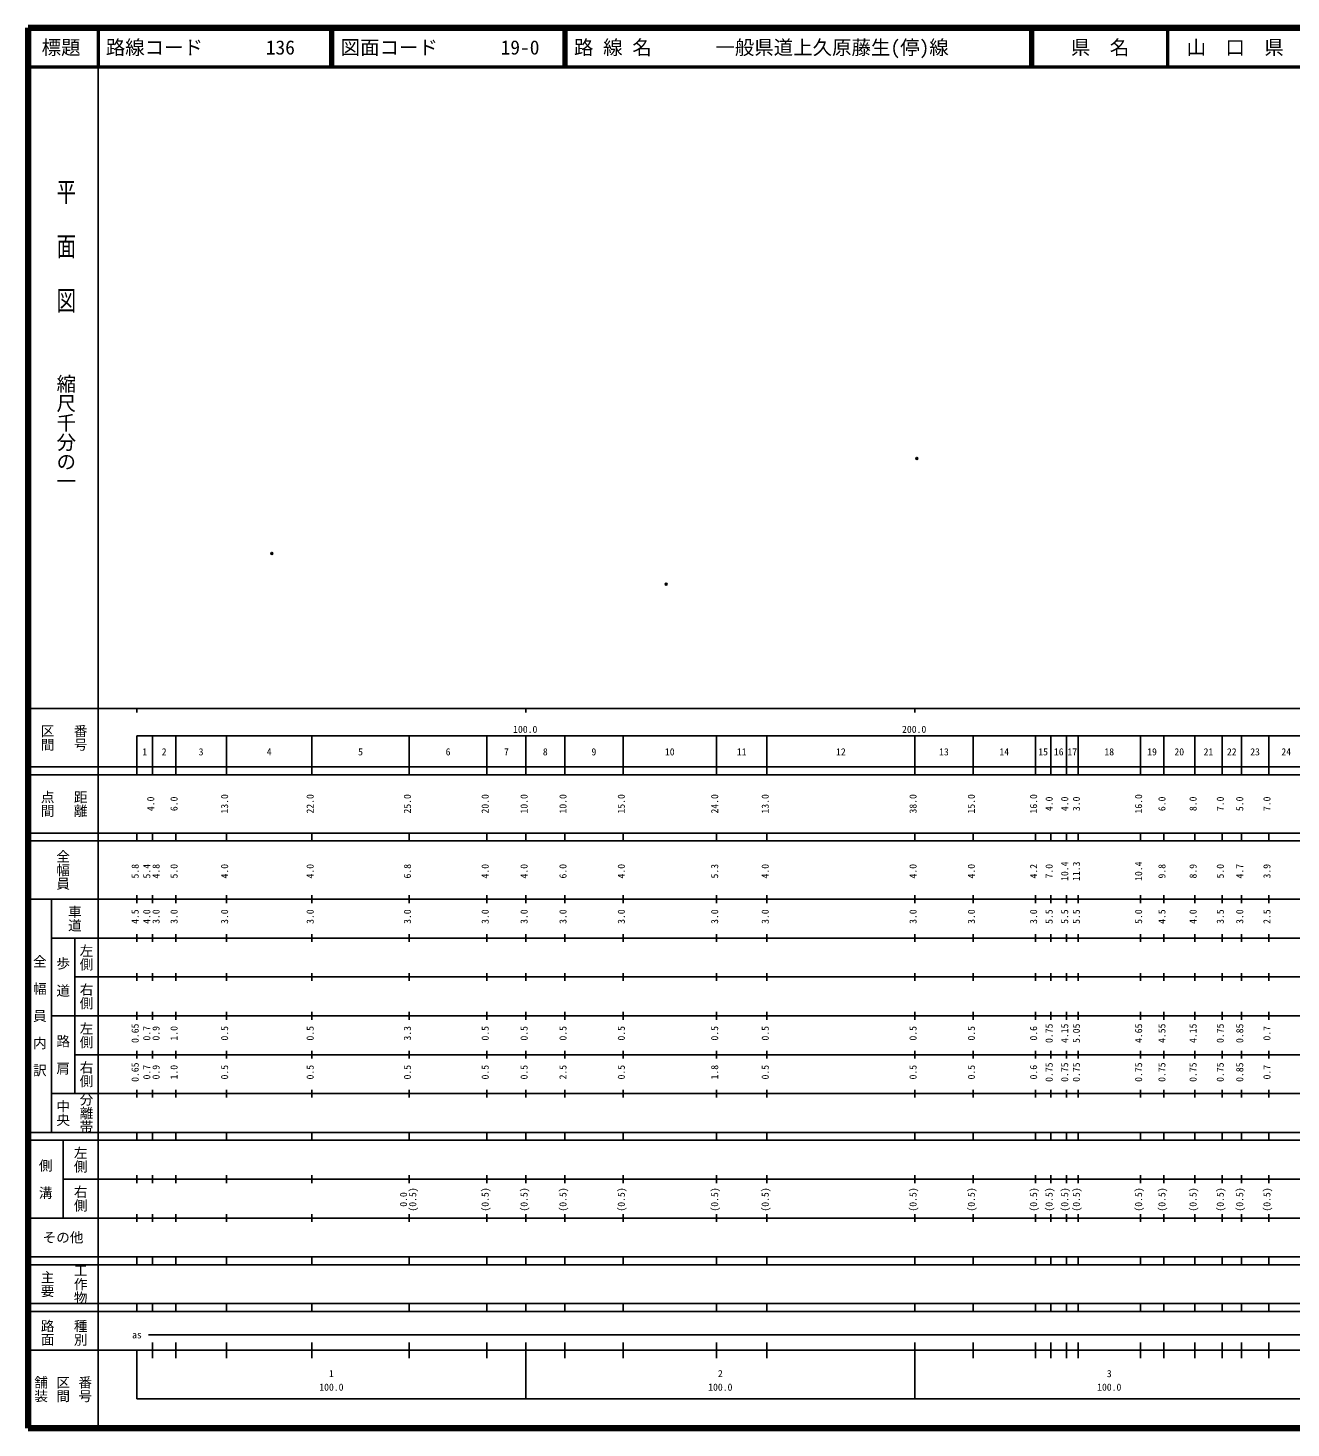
# Model space of a CAD drawing. Units: millimetres on the paper. Extents: x 40 to 680, y 20 to 380.
# Drawn here: x 40 to 364.7, y 20 to 380 of the extents above; entities that cross this region are included whole.
import ezdxf
from ezdxf.enums import TextEntityAlignment as Align

# ---------------------------------------------------------------- set-up
doc = ezdxf.new("R2010")
doc.units = ezdxf.units.MM
doc.header["$PDMODE"] = 32
doc.header["$PDSIZE"] = 0.5
doc.layers.add('M-OTRS', color=6, linetype='Continuous')
doc.layers.add('M-TTL-TXT', color=7, linetype='Continuous')
for name, color, linetype, lineweight in [('M-TTL', 2, 'Continuous', 140), ('M-TTL-BAND', 7, 'Continuous', 25), ('M-TTL-LINE', 7, 'Continuous', 50)]:
    doc.layers.add(name, color=color, linetype=linetype, lineweight=lineweight)
doc.styles.add('@ＭＳ ゴシック', font='')
doc.styles.add('ＭＳ ゴシック', font='')
doc.styles.get('@ＭＳ ゴシック').set_extended_font_data('@MS Gothic')
doc.styles.get('ＭＳ ゴシック').set_extended_font_data('MS Gothic')

msp = doc.modelspace()

# ---------------------------------------------------------------- linework, layer by layer
at = {"layer": 'M-OTRS'}
for p in [(268.524, 269.331), (102.693, 244.885), (204.114, 236.987)]:
    msp.add_point(p, dxfattribs=at)
at = {"layer": 'M-TTL'}
for p, q in [((40, 380), (40, 20)), ((680, 380), (40, 380)), ((40, 20), (680, 20))]:
    msp.add_line(p, q, dxfattribs=at)
at = {"layer": 'M-TTL-BAND'}
for p, q in [((58, 370), (58, 20)), ((40, 205), (579, 205)), ((68, 205), (68, 204)), ((168, 205), (168, 204)), ((268, 205), (268, 204)), ((68, 198), (579, 198)), ((68, 198), (68, 188)), ((72, 188), (72, 198)), ((78, 188), (78, 198)), ((91, 188), (91, 198)), ((113, 188), (113, 198)), ((138, 188), (138, 198)), ((158, 188), (158, 198)), ((168, 188), (168, 198)), ((178, 188), (178, 198)), ((193, 188), (193, 198)), ((217, 188), (217, 198)), ((230, 188), (230, 198)), ((268, 188), (268, 198)), ((283, 188), (283, 198)), ((299, 188), (299, 198)), ((303, 188), (303, 198)), ((307, 188), (307, 198)), ((310, 188), (310, 198)), ((326, 188), (326, 198)), ((332, 188), (332, 198)), ((340, 188), (340, 198)), ((347, 188), (347, 198)), ((352, 188), (352, 198)), ((359, 188), (359, 198)), ((40, 190), (579, 190)), ((40, 188), (579, 188)), ((40, 173), (579, 173)), ((68, 171), (68, 173)), ((72, 171), (72, 173)), ((78, 171), (78, 173)), ((91, 171), (91, 173)), ((113, 171), (113, 173)), ((138, 171), (138, 173)), ((158, 171), (158, 173)), ((168, 171), (168, 173)), ((178, 171), (178, 173)), ((193, 171), (193, 173)), ((217, 171), (217, 173)), ((230, 171), (230, 173)), ((268, 171), (268, 173)), ((283, 171), (283, 173)), ((299, 171), (299, 173)), ((303, 171), (303, 173)), ((307, 171), (307, 173)), ((310, 171), (310, 173)), ((326, 171), (326, 173)), ((332, 171), (332, 173)), ((340, 171), (340, 173)), ((347, 171), (347, 173)), ((352, 171), (352, 173)), ((359, 171), (359, 173)), ((40, 171), (579, 171)), ((40, 156), (579, 156)), ((46, 96), (46, 156)), ((68, 155), (68, 157)), ((72, 155), (72, 157)), ((78, 155), (78, 157)), ((91, 155), (91, 157)), ((113, 155), (113, 157)), ((138, 155), (138, 157)), ((158, 155), (158, 157)), ((168, 155), (168, 157)), ((178, 155), (178, 157)), ((193, 155), (193, 157)), ((217, 155), (217, 157)), ((230, 155), (230, 157)), ((268, 155), (268, 157)), ((283, 155), (283, 157)), ((299, 155), (299, 157)), ((303, 155), (303, 157)), ((307, 155), (307, 157)), ((310, 155), (310, 157)), ((326, 155), (326, 157)), ((332, 155), (332, 157)), ((340, 155), (340, 157)), ((347, 155), (347, 157)), ((352, 155), (352, 157)), ((359, 155), (359, 157)), ((46, 146), (579, 146)), ((52, 146), (52, 106)), ((68, 145), (68, 147)), ((72, 145), (72, 147)), ((78, 145), (78, 147)), ((91, 145), (91, 147)), ((113, 145), (113, 147)), ((138, 145), (138, 147)), ((158, 145), (158, 147)), ((168, 145), (168, 147)), ((178, 145), (178, 147)), ((193, 145), (193, 147)), ((217, 145), (217, 147)), ((230, 145), (230, 147)), ((268, 145), (268, 147)), ((283, 145), (283, 147)), ((299, 145), (299, 147)), ((303, 145), (303, 147)), ((307, 145), (307, 147)), ((310, 145), (310, 147)), ((326, 145), (326, 147)), ((332, 145), (332, 147)), ((340, 145), (340, 147)), ((347, 145), (347, 147)), ((352, 145), (352, 147)), ((359, 145), (359, 147)), ((68, 135), (68, 137)), ((72, 135), (72, 137)), ((78, 135), (78, 137)), ((91, 135), (91, 137)), ((113, 135), (113, 137)), ((138, 135), (138, 137)), ((158, 135), (158, 137)), ((168, 135), (168, 137)), ((178, 135), (178, 137)), ((193, 135), (193, 137)), ((217, 135), (217, 137)), ((230, 135), (230, 137)), ((268, 135), (268, 137)), ((283, 135), (283, 137)), ((299, 135), (299, 137)), ((303, 135), (303, 137)), ((307, 135), (307, 137)), ((310, 135), (310, 137)), ((326, 135), (326, 137)), ((332, 135), (332, 137)), ((340, 135), (340, 137)), ((347, 135), (347, 137)), ((352, 135), (352, 137)), ((359, 135), (359, 137)), ((52, 136), (579, 136)), ((46, 126), (579, 126)), ((68, 125), (68, 127)), ((72, 125), (72, 127)), ((78, 125), (78, 127)), ((91, 125), (91, 127)), ((113, 125), (113, 127)), ((138, 125), (138, 127)), ((158, 125), (158, 127)), ((168, 125), (168, 127)), ((178, 125), (178, 127)), ((193, 125), (193, 127)), ((217, 125), (217, 127)), ((230, 125), (230, 127)), ((268, 125), (268, 127)), ((283, 125), (283, 127)), ((299, 125), (299, 127)), ((303, 125), (303, 127)), ((307, 125), (307, 127)), ((310, 125), (310, 127)), ((326, 125), (326, 127)), ((332, 125), (332, 127)), ((340, 125), (340, 127)), ((347, 125), (347, 127)), ((352, 125), (352, 127)), ((359, 125), (359, 127)), ((52, 116), (579, 116)), ((68, 115), (68, 117)), ((72, 115), (72, 117)), ((78, 115), (78, 117)), ((91, 115), (91, 117)), ((113, 115), (113, 117)), ((138, 115), (138, 117)), ((158, 115), (158, 117)), ((168, 115), (168, 117)), ((178, 115), (178, 117)), ((193, 115), (193, 117)), ((217, 115), (217, 117)), ((230, 115), (230, 117)), ((268, 115), (268, 117)), ((283, 115), (283, 117)), ((299, 115), (299, 117)), ((303, 115), (303, 117)), ((307, 115), (307, 117)), ((310, 115), (310, 117)), ((326, 115), (326, 117)), ((332, 115), (332, 117)), ((340, 115), (340, 117)), ((347, 115), (347, 117)), ((352, 115), (352, 117)), ((359, 115), (359, 117)), ((46, 106), (579, 106)), ((68, 105), (68, 107)), ((72, 105), (72, 107)), ((78, 105), (78, 107)), ((91, 105), (91, 107)), ((113, 105), (113, 107)), ((138, 105), (138, 107)), ((158, 105), (158, 107)), ((168, 105), (168, 107)), ((178, 105), (178, 107)), ((193, 105), (193, 107)), ((217, 105), (217, 107)), ((230, 105), (230, 107)), ((268, 105), (268, 107)), ((283, 105), (283, 107)), ((299, 105), (299, 107)), ((303, 105), (303, 107)), ((307, 105), (307, 107)), ((310, 105), (310, 107)), ((326, 105), (326, 107)), ((332, 105), (332, 107)), ((340, 105), (340, 107)), ((347, 105), (347, 107)), ((352, 105), (352, 107)), ((359, 105), (359, 107)), ((40, 96), (579, 96)), ((40, 94), (579, 94)), ((49, 94), (49, 74)), ((68, 94), (68, 96)), ((72, 94), (72, 96)), ((78, 94), (78, 96)), ((91, 94), (91, 96)), ((113, 94), (113, 96)), ((138, 94), (138, 96)), ((158, 94), (158, 96)), ((168, 94), (168, 96)), ((178, 94), (178, 96)), ((193, 94), (193, 96)), ((217, 94), (217, 96)), ((230, 94), (230, 96)), ((268, 94), (268, 96)), ((283, 94), (283, 96)), ((299, 94), (299, 96)), ((303, 94), (303, 96)), ((307, 94), (307, 96)), ((310, 94), (310, 96)), ((326, 94), (326, 96)), ((332, 94), (332, 96)), ((340, 94), (340, 96)), ((347, 94), (347, 96)), ((352, 94), (352, 96)), ((359, 94), (359, 96)), ((49, 84), (579, 84)), ((68, 83), (68, 85)), ((72, 83), (72, 85)), ((78, 83), (78, 85)), ((91, 83), (91, 85)), ((113, 83), (113, 85)), ((138, 83), (138, 85)), ((158, 83), (158, 85)), ((168, 83), (168, 85)), ((178, 83), (178, 85)), ((193, 83), (193, 85)), ((217, 83), (217, 85)), ((230, 83), (230, 85)), ((268, 83), (268, 85)), ((283, 83), (283, 85)), ((299, 83), (299, 85)), ((303, 83), (303, 85)), ((307, 83), (307, 85)), ((310, 83), (310, 85)), ((326, 83), (326, 85)), ((332, 83), (332, 85)), ((340, 83), (340, 85)), ((347, 83), (347, 85)), ((352, 83), (352, 85)), ((359, 83), (359, 85)), ((40, 74), (579, 74)), ((68, 73), (68, 75)), ((72, 73), (72, 75)), ((78, 73), (78, 75)), ((91, 73), (91, 75)), ((113, 73), (113, 75)), ((138, 73), (138, 75)), ((158, 73), (158, 75)), ((168, 73), (168, 75)), ((178, 73), (178, 75)), ((193, 73), (193, 75)), ((217, 73), (217, 75)), ((230, 73), (230, 75)), ((268, 73), (268, 75)), ((283, 73), (283, 75)), ((299, 73), (299, 75)), ((303, 73), (303, 75)), ((307, 73), (307, 75)), ((310, 73), (310, 75)), ((326, 73), (326, 75)), ((332, 73), (332, 75)), ((340, 73), (340, 75)), ((347, 73), (347, 75)), ((352, 73), (352, 75)), ((359, 73), (359, 75)), ((40, 64), (579, 64)), ((40, 62), (579, 62)), ((68, 62), (68, 64)), ((72, 62), (72, 64)), ((78, 62), (78, 64)), ((91, 62), (91, 64)), ((113, 62), (113, 64)), ((138, 62), (138, 64)), ((158, 62), (158, 64)), ((168, 62), (168, 64)), ((178, 62), (178, 64)), ((193, 62), (193, 64)), ((217, 62), (217, 64)), ((230, 62), (230, 64)), ((268, 62), (268, 64)), ((283, 62), (283, 64)), ((299, 62), (299, 64)), ((303, 62), (303, 64)), ((307, 62), (307, 64)), ((310, 62), (310, 64)), ((326, 62), (326, 64)), ((332, 62), (332, 64)), ((340, 62), (340, 64)), ((347, 62), (347, 64)), ((352, 62), (352, 64)), ((359, 62), (359, 64)), ((40, 52), (579, 52)), ((68, 50), (68, 52)), ((72, 50), (72, 52)), ((78, 50), (78, 52)), ((91, 50), (91, 52)), ((113, 50), (113, 52)), ((138, 50), (138, 52)), ((158, 50), (158, 52)), ((168, 50), (168, 52)), ((178, 50), (178, 52)), ((193, 50), (193, 52)), ((217, 50), (217, 52)), ((230, 50), (230, 52)), ((268, 50), (268, 52)), ((283, 50), (283, 52)), ((299, 50), (299, 52)), ((303, 50), (303, 52)), ((307, 50), (307, 52)), ((310, 50), (310, 52)), ((326, 50), (326, 52)), ((332, 50), (332, 52)), ((340, 50), (340, 52)), ((347, 50), (347, 52)), ((352, 50), (352, 52)), ((359, 50), (359, 52)), ((40, 50), (579, 50)), ((71, 44), (565, 44)), ((40, 40), (579, 40)), ((68, 40), (68, 27.5)), ((72, 38), (72, 42)), ((78, 38), (78, 42)), ((91, 38), (91, 42)), ((113, 38), (113, 42)), ((138, 38), (138, 42)), ((158, 38), (158, 42)), ((168, 27.5), (168, 42)), ((178, 38), (178, 42)), ((193, 38), (193, 42)), ((217, 38), (217, 42)), ((230, 38), (230, 42)), ((268, 27.5), (268, 42)), ((283, 38), (283, 42)), ((299, 38), (299, 42)), ((303, 38), (303, 42)), ((307, 38), (307, 42)), ((310, 38), (310, 42)), ((326, 38), (326, 42)), ((332, 38), (332, 42)), ((340, 38), (340, 42)), ((347, 38), (347, 42)), ((352, 38), (352, 42)), ((359, 38), (359, 42)), ((68, 27.5), (579, 27.5))]:
    msp.add_line(p, q, dxfattribs=at)
at = {"layer": 'M-TTL-LINE'}
for p, q in [((58, 380), (58, 370)), ((117.75, 380), (117.75, 370)), ((118.25, 380), (118.25, 370)), ((177.75, 380), (177.75, 370)), ((178.25, 380), (178.25, 370)), ((297.75, 380), (297.75, 370)), ((298.25, 380), (298.25, 370)), ((333, 380), (333, 370)), ((40, 370), (680, 370))]:
    msp.add_line(p, q, dxfattribs=at)

# ---------------------------------------------------------------- texts
at = {"layer": 'M-TTL-BAND', "style": '@ＭＳ ゴシック', "width": 1.4}
msp.add_text('平  面  図', height=3.666, rotation=270, dxfattribs=at).set_placement((49.777, 306.475), align=Align.MIDDLE_RIGHT)
at = {"layer": 'M-TTL-BAND', "style": '@ＭＳ ゴシック'}
msp.add_text('縮尺千分の一', height=3.666, rotation=270, dxfattribs=at).set_placement((49.777, 261.03), align=Align.MIDDLE_RIGHT)
for s, p in [('区間', (45, 197.5)), ('番号', (53.5, 197.5)), ('点間', (45, 180.5)), ('距離', (53.5, 180.5)), ('全幅員', (49, 163.5)), ('車道', (52, 151)), ('左側', (55, 141)), ('全\u3000幅\u3000員\u3000内\u3000訳', (43, 126)), ('歩\u3000道', (49, 136)), ('右側', (55, 131)), ('左側', (55, 121)), ('路\u3000肩', (49, 116)), ('右側', (55, 111)), ('分離帯', (55, 101)), ('中央', (49, 101)), ('左側', (53.5, 89)), ('側\u3000溝', (44.5, 84)), ('右側', (53.5, 79)), ('工作物', (53.5, 57)), ('主要', (45, 57)), ('路面', (45, 44.5)), ('種別', (53.5, 44.5)), ('舗装', (43.333, 30)), ('区間', (49, 30)), ('番号', (54.667, 30))]:
    msp.add_text(s, height=2.566, rotation=270, dxfattribs=at).set_placement(p, align=Align.MIDDLE_CENTER)
at = {"layer": 'M-TTL-BAND', "style": 'ＭＳ ゴシック'}
for s, p in [('100.0', (167.844, 198.195)), ('200.0', (267.844, 198.195)), ('1', (70, 192.405)), ('2', (75, 192.405)), ('3', (84.5, 192.405)), ('4', (102, 192.405)), ('5', (125.5, 192.405)), ('6', (148, 192.405)), ('7', (163, 192.405)), ('8', (173, 192.405)), ('9', (185.5, 192.405)), ('10', (205, 192.405)), ('11', (223.5, 192.405)), ('12', (249, 192.405)), ('13', (275.5, 192.405)), ('14', (291, 192.405)), ('15', (301, 192.405)), ('16', (305, 192.405)), ('17', (308.5, 192.405)), ('18', (318, 192.405)), ('19', (329, 192.405)), ('20', (336, 192.405)), ('21', (343.5, 192.405)), ('22', (349.5, 192.405)), ('23', (355.5, 192.405)), ('24', (363.5, 192.405)), ('as', (68, 42.5)), ('1', (118, 32.523)), ('2', (218, 32.523)), ('3', (318, 32.523)), ('100.0', (118, 29.033)), ('100.0', (218, 29.033)), ('100.0', (318, 29.033))]:
    msp.add_text(s, height=1.833, dxfattribs=at).set_placement(p, align=Align.BOTTOM_CENTER)
for s, p in [('4.0', (73, 180.5)), ('6.0', (79, 180.5)), ('13.0', (92, 180.5)), ('22.0', (114, 180.5)), ('25.0', (139, 180.5)), ('20.0', (159, 180.5)), ('10.0', (169, 180.5)), ('10.0', (179, 180.5)), ('15.0', (194, 180.5)), ('24.0', (218, 180.5)), ('13.0', (231, 180.5)), ('38.0', (269, 180.5)), ('15.0', (284, 180.5)), ('16.0', (300, 180.5)), ('4.0', (304, 180.5)), ('4.0', (308, 180.5)), ('3.0', (311, 180.5)), ('16.0', (327, 180.5)), ('6.0', (333, 180.5)), ('8.0', (341, 180.5)), ('7.0', (348, 180.5)), ('5.0', (353, 180.5)), ('7.0', (360, 180.5)), ('5.8', (69, 163.174)), ('5.4', (72, 163.174)), ('4.8', (74.37, 163.174)), ('5.0', (79, 163.174)), ('4.0', (92, 163.174)), ('4.0', (114, 163.174)), ('6.8', (139, 163.174)), ('4.0', (159, 163.174)), ('4.0', (169, 163.174)), ('6.0', (179, 163.174)), ('4.0', (194, 163.174)), ('5.3', (218, 163.174)), ('4.0', (231, 163.174)), ('4.0', (269, 163.174)), ('4.0', (284, 163.174)), ('4.2', (300, 163.174)), ('7.0', (304, 163.174)), ('10.4', (308, 163.174)), ('11.3', (311, 163.174)), ('10.4', (327, 163.174)), ('9.8', (333, 163.174)), ('8.9', (341, 163.174)), ('5.0', (348, 163.174)), ('4.7', (353, 163.174)), ('3.9', (360, 163.174)), ('4.5', (69, 151.5)), ('4.0', (72, 151.5)), ('3.0', (74.37, 151.5)), ('3.0', (79, 151.5)), ('3.0', (92, 151.5)), ('3.0', (114, 151.5)), ('3.0', (139, 151.5)), ('3.0', (159, 151.5)), ('3.0', (169, 151.5)), ('3.0', (179, 151.5)), ('3.0', (194, 151.5)), ('3.0', (218, 151.5)), ('3.0', (231, 151.5)), ('3.0', (269, 151.5)), ('3.0', (284, 151.5)), ('3.0', (300, 151.5)), ('5.5', (304, 151.5)), ('5.5', (308, 151.5)), ('5.5', (311, 151.5)), ('5.0', (327, 151.5)), ('4.5', (333, 151.5)), ('4.0', (341, 151.5)), ('3.5', (348, 151.5)), ('3.0', (353, 151.5)), ('2.5', (360, 151.5)), ('0.65', (69, 121.5)), ('0.7', (72, 121.5)), ('0.9', (74.37, 121.5)), ('1.0', (79, 121.5)), ('0.5', (92, 121.5)), ('0.5', (114, 121.5)), ('3.3', (139, 121.5)), ('0.5', (159, 121.5)), ('0.5', (169, 121.5)), ('0.5', (179, 121.5)), ('0.5', (194, 121.5)), ('0.5', (218, 121.5)), ('0.5', (231, 121.5)), ('0.5', (269, 121.5)), ('0.5', (284, 121.5)), ('0.6', (300, 121.5)), ('0.75', (304, 121.5)), ('4.15', (308, 121.5)), ('5.05', (311, 121.5)), ('4.65', (327, 121.5)), ('4.55', (333, 121.5)), ('4.15', (341, 121.5)), ('0.75', (348, 121.5)), ('0.85', (353, 121.5)), ('0.7', (360, 121.5)), ('0.65', (69, 111.5)), ('0.7', (72, 111.5)), ('0.9', (74.37, 111.5)), ('1.0', (79, 111.5)), ('0.5', (92, 111.5)), ('0.5', (114, 111.5)), ('0.5', (139, 111.5)), ('0.5', (159, 111.5)), ('0.5', (169, 111.5)), ('2.5', (179, 111.5)), ('0.5', (194, 111.5)), ('1.8', (218, 111.5)), ('0.5', (231, 111.5)), ('0.5', (269, 111.5)), ('0.5', (284, 111.5)), ('0.6', (300, 111.5)), ('0.75', (304, 111.5)), ('0.75', (308, 111.5)), ('0.75', (311, 111.5)), ('0.75', (327, 111.5)), ('0.75', (333, 111.5)), ('0.75', (341, 111.5)), ('0.75', (348, 111.5)), ('0.85', (353, 111.5)), ('0.7', (360, 111.5)), ('0.0', (138, 78.764)), ('(0.5)', (140.37, 78.764)), ('(0.5)', (159, 78.764)), ('(0.5)', (169, 78.764)), ('(0.5)', (179, 78.764)), ('(0.5)', (194, 78.764)), ('(0.5)', (218, 78.764)), ('(0.5)', (231, 78.764)), ('(0.5)', (269, 78.764)), ('(0.5)', (284, 78.764)), ('(0.5)', (300, 78.764)), ('(0.5)', (304, 78.764)), ('(0.5)', (308, 78.764)), ('(0.5)', (311, 78.764)), ('(0.5)', (327, 78.764)), ('(0.5)', (333, 78.764)), ('(0.5)', (341, 78.764)), ('(0.5)', (348, 78.764)), ('(0.5)', (353, 78.764)), ('(0.5)', (360, 78.764))]:
    msp.add_text(s, height=1.833, rotation=90, dxfattribs=at).set_placement(p, align=Align.BOTTOM_CENTER)
msp.add_text('その他', height=2.566, dxfattribs=at).set_placement((49, 69), align=Align.MIDDLE_CENTER)
at = {"layer": 'M-TTL-TXT', "style": 'ＭＳ ゴシック'}
for s, p in [('標題', (48.5, 375)), ('県\u3000名', (315.625, 375)), ('山\u3000口\u3000県', (350.375, 375))]:
    msp.add_text(s, height=3.666, dxfattribs=at).set_placement(p, align=Align.MIDDLE_CENTER)
for s, p in [('路線コード', (60, 375)), ('136', (101.142, 375)), ('図面コード', (120.38, 375)), ('19-0', (161.521, 375)), ('路 線 名', (180.38, 375)), ('一般県道上久原藤生(停)線', (216.734, 375))]:
    msp.add_text(s, height=3.666, dxfattribs=at).set_placement(p, align=Align.MIDDLE_LEFT)

doc.saveas('drawing.dxf')
